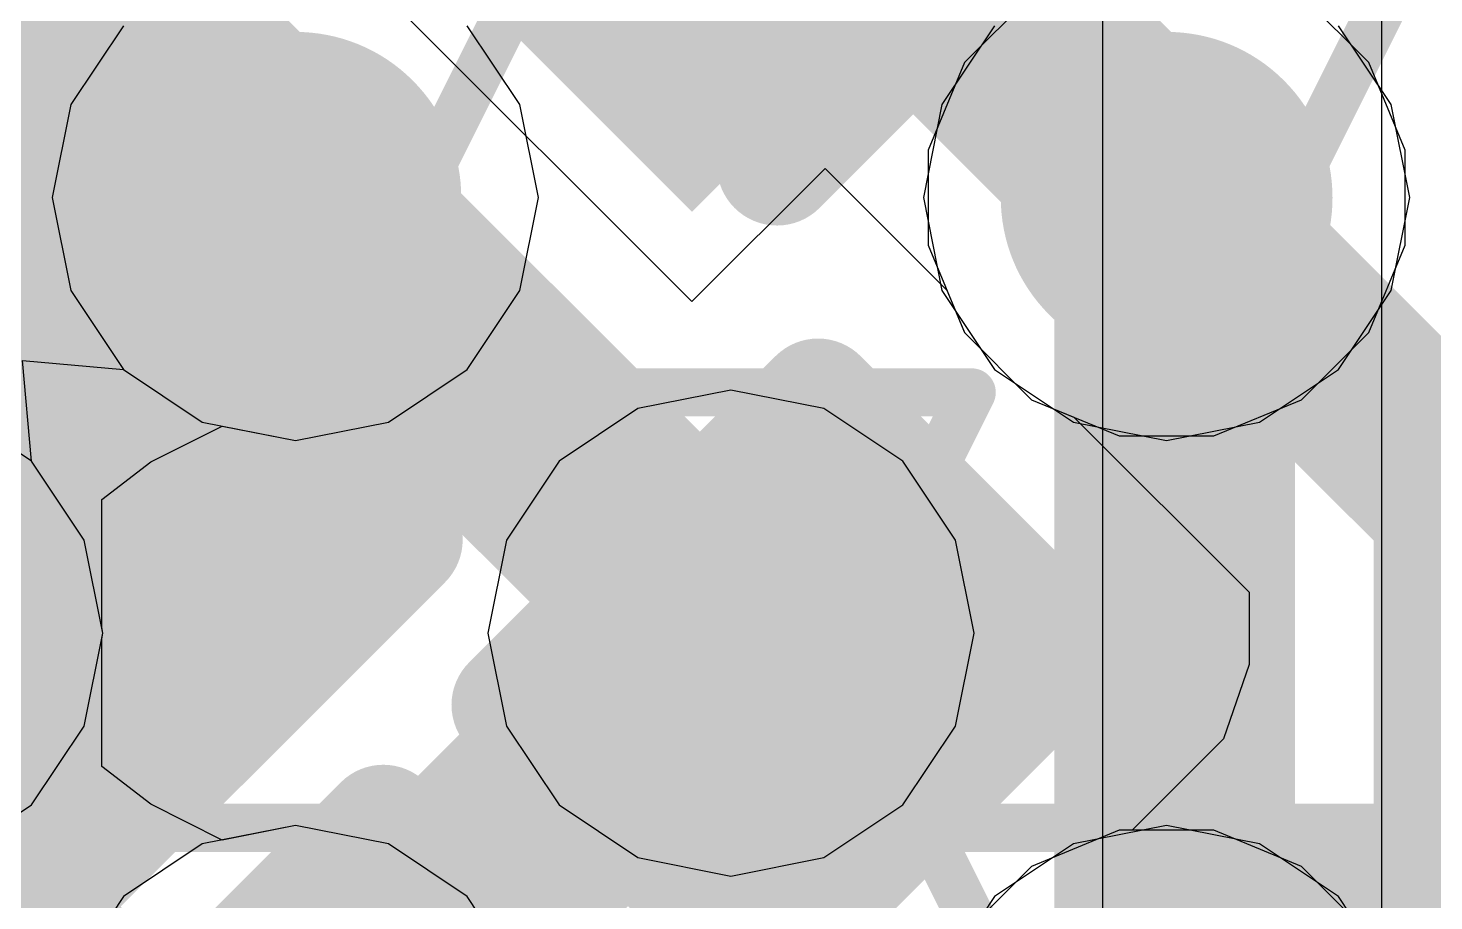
# Model space of a CAD drawing. Header units: inches. Extents: x -6 to 283, y -12 to 154.
# Drawn here: x 57.343 to 58.826, y 8.453 to 9.374 of the extents above; entities that cross this region are included whole.
import ezdxf

# ---------------------------------------------------------------- set-up
doc = ezdxf.new("R2010")
doc.units = ezdxf.units.IN
for name, color, linetype in [('Bottom Layer', 5, 'Continuous'), ('Bottom Overlay', 54, 'Continuous'), ('Bottom Paste', 16, 'Continuous'), ('Bottom Solder', 6, 'Continuous'), ('Drill Drawing', 1, 'Continuous'), ('GND-1', 16, 'Continuous'), ('GND-2', 90, 'Continuous'), ('GND-3', 216, 'Continuous'), ('GND-4', 54, 'Continuous'), ('PWR-1', 156, 'Continuous'), ('PWR-2', 130, 'Continuous'), ('Signal L1', 76, 'Continuous'), ('Signal L2', 6, 'Continuous'), ('Top Layer', 1, 'Continuous'), ('Top Paste', 8, 'Continuous'), ('Top Solder', 216, 'Continuous'), ('Via Holes', 16, 'Continuous')]:
    doc.layers.add(name, color=color, linetype=linetype)

# ---------------------------------------------------------------- blocks, each defined once
blk = doc.blocks.new('BGA_565_15_5_14_4__57')
at = {"layer": 'Top Layer'}
h = blk.add_hatch(color=1, dxfattribs=at)
edge = h.paths.add_edge_path()
edge.add_arc((-3.575, 2.275), 0.125, 0, 360)
h = blk.add_hatch(color=1, dxfattribs=at)
edge = h.paths.add_edge_path()
edge.add_arc((-2.925, 2.275), 0.125, 0, 360)
h = blk.add_hatch(color=1, dxfattribs=at)
edge = h.paths.add_edge_path()
edge.add_arc((-2.925, 1.625), 0.125, 0, 360)
at = {"layer": 'Top Paste'}
h = blk.add_hatch(color=8, dxfattribs=at)
edge = h.paths.add_edge_path()
edge.add_arc((-3.575, 2.275), 0.125, 0, 360)
h = blk.add_hatch(color=8, dxfattribs=at)
edge = h.paths.add_edge_path()
edge.add_arc((-2.925, 2.275), 0.125, 0, 360)
h = blk.add_hatch(color=8, dxfattribs=at)
edge = h.paths.add_edge_path()
edge.add_arc((-2.925, 1.625), 0.125, 0, 360)
at = {"layer": 'Top Solder'}
h = blk.add_hatch(color=216, dxfattribs=at)
edge = h.paths.add_edge_path()
edge.add_arc((-3.575, 2.275), 0.175, 0, 360)
h = blk.add_hatch(color=216, dxfattribs=at)
edge = h.paths.add_edge_path()
edge.add_arc((-2.925, 2.275), 0.175, 0, 360)
h = blk.add_hatch(color=216, dxfattribs=at)
edge = h.paths.add_edge_path()
edge.add_arc((-2.925, 1.625), 0.175, 0, 360)
blk = doc.blocks.new('C___0402_B_370')
at = {"layer": 'Bottom Layer'}
for points in [[(-0.2413, 0.3175), (-0.2413, -0.3175), (-0.6985, -0.3175), (-0.6985, 0.3175)], [(0.6985, 0.3175), (0.6985, -0.3175), (0.2413, -0.3175), (0.2413, 0.3175)]]:
    blk.add_hatch(color=5, dxfattribs=at).paths.add_polyline_path(points)
at = {"layer": 'Bottom Paste'}
for points in [[(-0.2413, 0.3175), (-0.2413, -0.3175), (-0.6985, -0.3175), (-0.6985, 0.3175)], [(0.6985, 0.3175), (0.6985, -0.3175), (0.2413, -0.3175), (0.2413, 0.3175)]]:
    blk.add_hatch(color=16, dxfattribs=at).paths.add_polyline_path(points)
at = {"layer": 'Bottom Solder'}
for points in [[(-0.1813, 0.3775), (-0.1813, -0.3775), (-0.7585, -0.3775), (-0.7585, 0.3775)], [(0.7585, 0.3775), (0.7585, -0.3775), (0.1813, -0.3775), (0.1813, 0.3775)]]:
    blk.add_hatch(color=6, dxfattribs=at).paths.add_polyline_path(points)
at = {"layer": 'Bottom Overlay'}
for points in [[(-0.7874, 0.4064, 0.127, 0.127, 0), (-0.7874, -0.4064, 0.127, 0.127, 0)], [(-0.7874, -0.4064, 0.127, 0.127, 0), (-0.2794, -0.4064, 0.127, 0.127, 0)], [(0.2794, -0.4064, 0.127, 0.127, 0), (0.7874, -0.4064, 0.127, 0.127, 0)]]:
    blk.add_lwpolyline(points, format="xyseb", dxfattribs=at)
for points in [[(-0.8191, -0.4064, 0.0635, 0.0635, 1), (-0.7556, -0.4064, 0.0635, 0.0635, 1)], [(-0.8191, -0.4064, 0.0635, 0.0635, 1), (-0.7556, -0.4064, 0.0635, 0.0635, 1)], [(-0.3111, -0.4064, 0.0635, 0.0635, 1), (-0.2477, -0.4064, 0.0635, 0.0635, 1)], [(0.2477, -0.4064, 0.0635, 0.0635, 1), (0.3111, -0.4064, 0.0635, 0.0635, 1)]]:
    blk.add_lwpolyline(points, format="xyseb", close=True, dxfattribs=at)
blk = doc.blocks.new('CAP_0201_B_374')
at = {"layer": 'Bottom Layer'}
for points in [[(-0.45, 0.15), (-0.15, 0.15), (-0.15, -0.15), (-0.45, -0.15)], [(0.15, 0.15), (0.45, 0.15), (0.45, -0.15), (0.15, -0.15)]]:
    blk.add_hatch(color=5, dxfattribs=at).paths.add_polyline_path(points)
at = {"layer": 'Bottom Paste'}
for points in [[(-0.45, 0.15), (-0.15, 0.15), (-0.15, -0.15), (-0.45, -0.15)], [(0.15, 0.15), (0.45, 0.15), (0.45, -0.15), (0.15, -0.15)]]:
    blk.add_hatch(color=16, dxfattribs=at).paths.add_polyline_path(points)
at = {"layer": 'Bottom Solder'}
for points in [[(-0.505, 0.205), (-0.095, 0.205), (-0.095, -0.205), (-0.505, -0.205)], [(0.095, 0.205), (0.505, 0.205), (0.505, -0.205), (0.095, -0.205)]]:
    blk.add_hatch(color=6, dxfattribs=at).paths.add_polyline_path(points)
at = {"layer": 'Bottom Overlay'}
for points in [[(-0.5334, 0.2286, 0.127, 0.127, 0), (-0.2032, 0.2286, 0.127, 0.127, 0)], [(-0.5334, -0.2286, 0.127, 0.127, 0), (-0.5334, 0.2286, 0.127, 0.127, 0)], [(0.2032, 0.2286, 0.127, 0.127, 0), (0.5334, 0.2286, 0.127, 0.127, 0)], [(0.5334, -0.2286, 0.127, 0.127, 0), (0.5334, 0.2286, 0.127, 0.127, 0)], [(-0.5334, -0.2286, 0.127, 0.127, 0), (-0.2032, -0.2286, 0.127, 0.127, 0)], [(0.2032, -0.2286, 0.127, 0.127, 0), (0.5334, -0.2286, 0.127, 0.127, 0)]]:
    blk.add_lwpolyline(points, format="xyseb", dxfattribs=at)
for points in [[(-0.5651, 0.2286, 0.0635, 0.0635, 1), (-0.5016, 0.2286, 0.0635, 0.0635, 1)], [(-0.5651, 0.2286, 0.0635, 0.0635, 1), (-0.5016, 0.2286, 0.0635, 0.0635, 1)], [(-0.2349, 0.2286, 0.0635, 0.0635, 1), (-0.1714, 0.2286, 0.0635, 0.0635, 1)], [(0.1714, 0.2286, 0.0635, 0.0635, 1), (0.2349, 0.2286, 0.0635, 0.0635, 1)], [(0.5016, 0.2286, 0.0635, 0.0635, 1), (0.5651, 0.2286, 0.0635, 0.0635, 1)], [(0.5016, 0.2286, 0.0635, 0.0635, 1), (0.5651, 0.2286, 0.0635, 0.0635, 1)], [(-0.5651, -0.2286, 0.0635, 0.0635, 1), (-0.5016, -0.2286, 0.0635, 0.0635, 1)], [(-0.5651, -0.2286, 0.0635, 0.0635, 1), (-0.5016, -0.2286, 0.0635, 0.0635, 1)], [(-0.2349, -0.2286, 0.0635, 0.0635, 1), (-0.1714, -0.2286, 0.0635, 0.0635, 1)], [(0.1714, -0.2286, 0.0635, 0.0635, 1), (0.2349, -0.2286, 0.0635, 0.0635, 1)], [(0.5016, -0.2286, 0.0635, 0.0635, 1), (0.5651, -0.2286, 0.0635, 0.0635, 1)], [(0.5016, -0.2286, 0.0635, 0.0635, 1), (0.5651, -0.2286, 0.0635, 0.0635, 1)]]:
    blk.add_lwpolyline(points, format="xyseb", close=True, dxfattribs=at)
blk = doc.blocks.new('CAP_0201_B_376')
at = {"layer": 'Bottom Layer'}
for points in [[(-0.45, 0.15), (-0.15, 0.15), (-0.15, -0.15), (-0.45, -0.15)], [(0.15, 0.15), (0.45, 0.15), (0.45, -0.15), (0.15, -0.15)]]:
    blk.add_hatch(color=5, dxfattribs=at).paths.add_polyline_path(points)
at = {"layer": 'Bottom Paste'}
for points in [[(-0.45, 0.15), (-0.15, 0.15), (-0.15, -0.15), (-0.45, -0.15)], [(0.15, 0.15), (0.45, 0.15), (0.45, -0.15), (0.15, -0.15)]]:
    blk.add_hatch(color=16, dxfattribs=at).paths.add_polyline_path(points)
at = {"layer": 'Bottom Solder'}
for points in [[(-0.505, 0.205), (-0.095, 0.205), (-0.095, -0.205), (-0.505, -0.205)], [(0.095, 0.205), (0.505, 0.205), (0.505, -0.205), (0.095, -0.205)]]:
    blk.add_hatch(color=6, dxfattribs=at).paths.add_polyline_path(points)
at = {"layer": 'Bottom Overlay'}
for points in [[(-0.5334, 0.2286, 0.127, 0.127, 0), (-0.2032, 0.2286, 0.127, 0.127, 0)], [(-0.5334, -0.2286, 0.127, 0.127, 0), (-0.5334, 0.2286, 0.127, 0.127, 0)], [(0.2032, 0.2286, 0.127, 0.127, 0), (0.5334, 0.2286, 0.127, 0.127, 0)], [(0.5334, -0.2286, 0.127, 0.127, 0), (0.5334, 0.2286, 0.127, 0.127, 0)], [(-0.5334, -0.2286, 0.127, 0.127, 0), (-0.2032, -0.2286, 0.127, 0.127, 0)], [(0.2032, -0.2286, 0.127, 0.127, 0), (0.5334, -0.2286, 0.127, 0.127, 0)]]:
    blk.add_lwpolyline(points, format="xyseb", dxfattribs=at)
for points in [[(-0.5651, 0.2286, 0.0635, 0.0635, 1), (-0.5016, 0.2286, 0.0635, 0.0635, 1)], [(-0.5651, 0.2286, 0.0635, 0.0635, 1), (-0.5016, 0.2286, 0.0635, 0.0635, 1)], [(-0.2349, 0.2286, 0.0635, 0.0635, 1), (-0.1714, 0.2286, 0.0635, 0.0635, 1)], [(0.1714, 0.2286, 0.0635, 0.0635, 1), (0.2349, 0.2286, 0.0635, 0.0635, 1)], [(0.5016, 0.2286, 0.0635, 0.0635, 1), (0.5651, 0.2286, 0.0635, 0.0635, 1)], [(0.5016, 0.2286, 0.0635, 0.0635, 1), (0.5651, 0.2286, 0.0635, 0.0635, 1)], [(-0.5651, -0.2286, 0.0635, 0.0635, 1), (-0.5016, -0.2286, 0.0635, 0.0635, 1)], [(-0.5651, -0.2286, 0.0635, 0.0635, 1), (-0.5016, -0.2286, 0.0635, 0.0635, 1)], [(-0.2349, -0.2286, 0.0635, 0.0635, 1), (-0.1714, -0.2286, 0.0635, 0.0635, 1)], [(0.1714, -0.2286, 0.0635, 0.0635, 1), (0.2349, -0.2286, 0.0635, 0.0635, 1)], [(0.5016, -0.2286, 0.0635, 0.0635, 1), (0.5651, -0.2286, 0.0635, 0.0635, 1)], [(0.5016, -0.2286, 0.0635, 0.0635, 1), (0.5651, -0.2286, 0.0635, 0.0635, 1)]]:
    blk.add_lwpolyline(points, format="xyseb", close=True, dxfattribs=at)

msp = doc.modelspace()

# ---------------------------------------------------------------- hatches: boundary and pattern name
at = {"layer": 'Bottom Layer'}
h = msp.add_hatch(color=5, dxfattribs=at)
edge = h.paths.add_edge_path()
edge.add_arc((57.6252, 9.1952), 0.15, 0, 360)
h = msp.add_hatch(color=5, dxfattribs=at)
edge = h.paths.add_edge_path()
edge.add_arc((58.5444, 9.1952), 0.15, 0, 360)
h = msp.add_hatch(color=5, dxfattribs=at)
edge = h.paths.add_edge_path()
edge.add_arc((58.0848, 8.7356), 0.15, 0, 360)
at = {"layer": 'GND-1'}
h = msp.add_hatch(color=16, dxfattribs=at)
edge = h.paths.add_edge_path()
edge.add_arc((57.6252, 9.1952), 0.15, 0, 360)
h = msp.add_hatch(color=16, dxfattribs=at)
edge = h.paths.add_edge_path()
edge.add_arc((58.5444, 9.1952), 0.15, 0, 360)
h = msp.add_hatch(color=16, dxfattribs=at)
edge = h.paths.add_edge_path()
edge.add_arc((58.0848, 8.7356), 0.15, 0, 360)
at = {"layer": 'GND-2'}
h = msp.add_hatch(color=90, dxfattribs=at)
edge = h.paths.add_edge_path()
edge.add_arc((57.6252, 9.1952), 0.15, 0, 360)
h = msp.add_hatch(color=90, dxfattribs=at)
edge = h.paths.add_edge_path()
edge.add_arc((58.5444, 9.1952), 0.15, 0, 360)
h = msp.add_hatch(color=90, dxfattribs=at)
edge = h.paths.add_edge_path()
edge.add_arc((58.0848, 8.7356), 0.15, 0, 360)
at = {"layer": 'GND-3'}
h = msp.add_hatch(color=216, dxfattribs=at)
edge = h.paths.add_edge_path()
edge.add_arc((57.6252, 9.1952), 0.15, 0, 360)
h = msp.add_hatch(color=216, dxfattribs=at)
edge = h.paths.add_edge_path()
edge.add_arc((58.5444, 9.1952), 0.15, 0, 360)
h = msp.add_hatch(color=216, dxfattribs=at)
edge = h.paths.add_edge_path()
edge.add_arc((58.0848, 8.7356), 0.15, 0, 360)
at = {"layer": 'GND-4'}
h = msp.add_hatch(color=54, dxfattribs=at)
edge = h.paths.add_edge_path()
edge.add_arc((57.6252, 9.1952), 0.15, 0, 360)
h = msp.add_hatch(color=54, dxfattribs=at)
edge = h.paths.add_edge_path()
edge.add_arc((58.5444, 9.1952), 0.15, 0, 360)
h = msp.add_hatch(color=54, dxfattribs=at)
edge = h.paths.add_edge_path()
edge.add_arc((58.0848, 8.7356), 0.15, 0, 360)
at = {"layer": 'PWR-1'}
h = msp.add_hatch(color=156, dxfattribs=at)
edge = h.paths.add_edge_path()
edge.add_arc((57.6252, 9.1952), 0.15, 0, 360)
h = msp.add_hatch(color=156, dxfattribs=at)
edge = h.paths.add_edge_path()
edge.add_arc((58.5444, 9.1952), 0.15, 0, 360)
h = msp.add_hatch(color=156, dxfattribs=at)
edge = h.paths.add_edge_path()
edge.add_arc((58.0848, 8.7356), 0.15, 0, 360)
at = {"layer": 'PWR-2'}
h = msp.add_hatch(color=130, dxfattribs=at)
edge = h.paths.add_edge_path()
edge.add_arc((57.6252, 9.1952), 0.15, 0, 360)
h = msp.add_hatch(color=130, dxfattribs=at)
edge = h.paths.add_edge_path()
edge.add_arc((58.5444, 9.1952), 0.15, 0, 360)
h = msp.add_hatch(color=130, dxfattribs=at)
edge = h.paths.add_edge_path()
edge.add_arc((58.0848, 8.7356), 0.15, 0, 360)
at = {"layer": 'Signal L1'}
h = msp.add_hatch(color=76, dxfattribs=at)
edge = h.paths.add_edge_path()
edge.add_arc((57.6252, 9.1952), 0.15, 0, 360)
h = msp.add_hatch(color=76, dxfattribs=at)
edge = h.paths.add_edge_path()
edge.add_arc((58.5444, 9.1952), 0.15, 0, 360)
h = msp.add_hatch(color=76, dxfattribs=at)
edge = h.paths.add_edge_path()
edge.add_arc((58.0848, 8.7356), 0.15, 0, 360)
at = {"layer": 'Signal L2'}
h = msp.add_hatch(color=6, dxfattribs=at)
edge = h.paths.add_edge_path()
edge.add_arc((57.6252, 9.1952), 0.15, 0, 360)
h = msp.add_hatch(color=6, dxfattribs=at)
edge = h.paths.add_edge_path()
edge.add_arc((58.5444, 9.1952), 0.15, 0, 360)
h = msp.add_hatch(color=6, dxfattribs=at)
edge = h.paths.add_edge_path()
edge.add_arc((58.0848, 8.7356), 0.15, 0, 360)
at = {"layer": 'Top Layer'}
h = msp.add_hatch(color=1, dxfattribs=at)
edge = h.paths.add_edge_path()
edge.add_arc((57.6252, 9.1952), 0.15, 0, 360)
h = msp.add_hatch(color=1, dxfattribs=at)
edge = h.paths.add_edge_path()
edge.add_arc((58.5444, 9.1952), 0.15, 0, 360)
h = msp.add_hatch(color=1, dxfattribs=at)
edge = h.paths.add_edge_path()
edge.add_arc((58.0848, 8.7356), 0.15, 0, 360)
at = {"layer": 'Via Holes'}
h = msp.add_hatch(color=7, dxfattribs=at)
edge = h.paths.add_edge_path()
edge.add_arc((57.6252, 9.1952), 0.075, 0, 360)
h = msp.add_hatch(color=7, dxfattribs=at)
edge = h.paths.add_edge_path()
edge.add_arc((58.5444, 9.1952), 0.075, 0, 360)
h = msp.add_hatch(color=7, dxfattribs=at)
edge = h.paths.add_edge_path()
edge.add_arc((58.0848, 8.7356), 0.075, 0, 360)

# ---------------------------------------------------------------- linework, layer by layer
at = {"layer": 'Bottom Layer'}
for p, q in [((58.7713, 14.3287), (58.7713, 3.6296)), ((57.415, 9.7141), (58.0436, 9.0855)), ((58.0436, 9.0855), (58.1841, 9.226)), ((58.1841, 9.226), (58.3125, 9.0975)), ((58.3125, 9.0975), (58.3311, 9.0527)), ((58.3311, 9.0527), (58.4019, 8.9819)), ((58.4019, 8.9819), (58.4467, 8.9634)), ((58.4467, 8.9634), (58.6315, 8.7786)), ((58.6315, 8.7786), (58.6315, 8.7023)), ((58.6315, 8.7023), (58.6043, 8.6238)), ((58.6043, 8.6238), (58.5081, 8.5276)), ((58.6043, 8.6238), (58.6043, 8.6238)), ((58.6043, 8.6238), (58.6043, 8.6238)), ((58.4943, 8.5276), (58.4019, 8.4893)), ((58.5081, 8.5276), (58.4943, 8.5276)), ((58.4019, 8.4893), (58.3311, 8.4185))]:
    msp.add_line(p, q, dxfattribs=at)
for points in [[(58.0848, 9.6549, 0.2032, 0.2032, 0), (58.8646, 8.8751, 0.2032, 0.2032, 0)], [(58.8646, 8.4931, 0.2032, 0.2032, 0), (58.8646, 8.8751, 0.2032, 0.2032, 0)], [(58.6474, 8.276, 0.2032, 0.2032, 0), (58.8646, 8.4931, 0.2032, 0.2032, 0)]]:
    msp.add_lwpolyline(points, format="xyseb", dxfattribs=at)
for points in [[(58.8138, 8.8751, 0.1016, 0.1016, 1), (58.9154, 8.8751, 0.1016, 0.1016, 1)], [(58.8138, 8.8751, 0.1016, 0.1016, 1), (58.9154, 8.8751, 0.1016, 0.1016, 1)], [(58.8138, 8.4931, 0.1016, 0.1016, 1), (58.9154, 8.4931, 0.1016, 0.1016, 1)], [(58.8138, 8.4931, 0.1016, 0.1016, 1), (58.9154, 8.4931, 0.1016, 0.1016, 1)]]:
    msp.add_lwpolyline(points, format="xyseb", close=True, dxfattribs=at)
at = {"layer": 'Drill Drawing'}
for points in [[(57.3712, 9.4492, 0.0508, 0.0508, 0), (57.6252, 8.9412, 0.0508, 0.0508, 0)], [(57.6252, 8.9412, 0.0508, 0.0508, 0), (57.8792, 9.4492, 0.0508, 0.0508, 0)], [(58.2904, 9.4492, 0.0508, 0.0508, 0), (58.5444, 8.9412, 0.0508, 0.0508, 0)], [(58.5444, 8.9412, 0.0508, 0.0508, 0), (58.7984, 9.4492, 0.0508, 0.0508, 0)], [(56.9115, 8.9896, 0.0508, 0.0508, 0), (57.4195, 8.9896, 0.0508, 0.0508, 0)], [(57.1655, 8.4816, 0.0508, 0.0508, 0), (57.4195, 8.9896, 0.0508, 0.0508, 0)], [(57.8308, 8.9896, 0.0508, 0.0508, 0), (58.3388, 8.9896, 0.0508, 0.0508, 0)], [(57.8308, 8.9896, 0.0508, 0.0508, 0), (58.0848, 8.4816, 0.0508, 0.0508, 0)], [(58.0848, 8.4816, 0.0508, 0.0508, 0), (58.3388, 8.9896, 0.0508, 0.0508, 0)], [(57.3712, 8.53, 0.0508, 0.0508, 0), (57.8792, 8.53, 0.0508, 0.0508, 0)], [(57.3712, 8.53, 0.0508, 0.0508, 0), (57.6252, 8.022, 0.0508, 0.0508, 0)], [(57.6252, 8.022, 0.0508, 0.0508, 0), (57.8792, 8.53, 0.0508, 0.0508, 0)], [(58.2904, 8.53, 0.0508, 0.0508, 0), (58.7984, 8.53, 0.0508, 0.0508, 0)], [(58.2904, 8.53, 0.0508, 0.0508, 0), (58.5444, 8.022, 0.0508, 0.0508, 0)], [(58.5444, 8.022, 0.0508, 0.0508, 0), (58.7984, 8.53, 0.0508, 0.0508, 0)]]:
    msp.add_lwpolyline(points, format="xyseb", dxfattribs=at)
for points in [[(57.4068, 8.9896, 0.0254, 0.0254, 1), (57.4322, 8.9896, 0.0254, 0.0254, 1)], [(57.4068, 8.9896, 0.0254, 0.0254, 1), (57.4322, 8.9896, 0.0254, 0.0254, 1)], [(57.8181, 8.9896, 0.0254, 0.0254, 1), (57.8435, 8.9896, 0.0254, 0.0254, 1)], [(57.8181, 8.9896, 0.0254, 0.0254, 1), (57.8435, 8.9896, 0.0254, 0.0254, 1)], [(58.3261, 8.9896, 0.0254, 0.0254, 1), (58.3515, 8.9896, 0.0254, 0.0254, 1)], [(58.3261, 8.9896, 0.0254, 0.0254, 1), (58.3515, 8.9896, 0.0254, 0.0254, 1)], [(57.6125, 8.9412, 0.0254, 0.0254, 1), (57.6379, 8.9412, 0.0254, 0.0254, 1)], [(57.6125, 8.9412, 0.0254, 0.0254, 1), (57.6379, 8.9412, 0.0254, 0.0254, 1)], [(58.5317, 8.9412, 0.0254, 0.0254, 1), (58.5571, 8.9412, 0.0254, 0.0254, 1)], [(58.5317, 8.9412, 0.0254, 0.0254, 1), (58.5571, 8.9412, 0.0254, 0.0254, 1)], [(57.3585, 8.53, 0.0254, 0.0254, 1), (57.3839, 8.53, 0.0254, 0.0254, 1)], [(57.3585, 8.53, 0.0254, 0.0254, 1), (57.3839, 8.53, 0.0254, 0.0254, 1)], [(57.8665, 8.53, 0.0254, 0.0254, 1), (57.8919, 8.53, 0.0254, 0.0254, 1)], [(57.8665, 8.53, 0.0254, 0.0254, 1), (57.8919, 8.53, 0.0254, 0.0254, 1)], [(58.2777, 8.53, 0.0254, 0.0254, 1), (58.3031, 8.53, 0.0254, 0.0254, 1)], [(58.2777, 8.53, 0.0254, 0.0254, 1), (58.3031, 8.53, 0.0254, 0.0254, 1)], [(58.7857, 8.53, 0.0254, 0.0254, 1), (58.8111, 8.53, 0.0254, 0.0254, 1)], [(58.7857, 8.53, 0.0254, 0.0254, 1), (58.8111, 8.53, 0.0254, 0.0254, 1)], [(58.0721, 8.4816, 0.0254, 0.0254, 1), (58.0975, 8.4816, 0.0254, 0.0254, 1)], [(58.0721, 8.4816, 0.0254, 0.0254, 1), (58.0975, 8.4816, 0.0254, 0.0254, 1)]]:
    msp.add_lwpolyline(points, format="xyseb", close=True, dxfattribs=at)
at = {"layer": 'GND-1'}
for p, q in [((58.4019, 9.4085), (58.3311, 9.3377)), ((58.7577, 9.3377), (58.6869, 9.4085)), ((58.3311, 9.3377), (58.2928, 9.2453)), ((58.796, 9.2453), (58.7577, 9.3377)), ((58.2928, 9.2453), (58.2928, 9.1452)), ((58.796, 9.1452), (58.796, 9.2453)), ((58.2928, 9.1452), (58.3311, 9.0527)), ((58.7577, 9.0527), (58.796, 9.1452)), ((58.3311, 9.0527), (58.4019, 8.9819)), ((58.6869, 8.9819), (58.7577, 9.0527)), ((58.4019, 8.9819), (58.4943, 8.9436)), ((58.5944, 8.9436), (58.6869, 8.9819)), ((58.4943, 8.9436), (58.5944, 8.9436)), ((58.4943, 8.5276), (58.4019, 8.4893)), ((58.5944, 8.5276), (58.4943, 8.5276)), ((58.6869, 8.4893), (58.5944, 8.5276)), ((58.4019, 8.4893), (58.3311, 8.4185)), ((58.7577, 8.4185), (58.6869, 8.4893))]:
    msp.add_line(p, q, dxfattribs=at)
at = {"layer": 'GND-2'}
for p, q in [((58.4019, 9.4085), (58.3311, 9.3377)), ((58.7577, 9.3377), (58.6869, 9.4085)), ((58.3311, 9.3377), (58.2928, 9.2453)), ((58.796, 9.2453), (58.7577, 9.3377)), ((58.2928, 9.2453), (58.2928, 9.1452)), ((58.796, 9.1452), (58.796, 9.2453)), ((58.2928, 9.1452), (58.3311, 9.0527)), ((58.7577, 9.0527), (58.796, 9.1452)), ((58.3311, 9.0527), (58.4019, 8.9819)), ((58.6869, 8.9819), (58.7577, 9.0527)), ((58.4019, 8.9819), (58.4943, 8.9436)), ((58.5944, 8.9436), (58.6869, 8.9819)), ((58.4943, 8.9436), (58.5944, 8.9436)), ((58.4943, 8.5276), (58.4019, 8.4893)), ((58.5944, 8.5276), (58.4943, 8.5276)), ((58.6869, 8.4893), (58.5944, 8.5276)), ((58.4019, 8.4893), (58.3311, 8.4185)), ((58.7577, 8.4185), (58.6869, 8.4893))]:
    msp.add_line(p, q, dxfattribs=at)
at = {"layer": 'GND-3'}
for p, q in [((58.4019, 9.4085), (58.3311, 9.3377)), ((58.7577, 9.3377), (58.6869, 9.4085)), ((58.3311, 9.3377), (58.2928, 9.2453)), ((58.796, 9.2453), (58.7577, 9.3377)), ((58.2928, 9.2453), (58.2928, 9.1452)), ((58.796, 9.1452), (58.796, 9.2453)), ((58.2928, 9.1452), (58.3311, 9.0527)), ((58.7577, 9.0527), (58.796, 9.1452)), ((58.3311, 9.0527), (58.4019, 8.9819)), ((58.6869, 8.9819), (58.7577, 9.0527)), ((58.4019, 8.9819), (58.4943, 8.9436)), ((58.5944, 8.9436), (58.6869, 8.9819)), ((58.4943, 8.9436), (58.5944, 8.9436)), ((58.4943, 8.5276), (58.4019, 8.4893)), ((58.5944, 8.5276), (58.4943, 8.5276)), ((58.6869, 8.4893), (58.5944, 8.5276)), ((58.4019, 8.4893), (58.3311, 8.4185)), ((58.7577, 8.4185), (58.6869, 8.4893))]:
    msp.add_line(p, q, dxfattribs=at)
at = {"layer": 'GND-4'}
for p, q in [((58.4019, 9.4085), (58.3311, 9.3377)), ((58.7577, 9.3377), (58.6869, 9.4085)), ((58.3311, 9.3377), (58.2928, 9.2453)), ((58.796, 9.2453), (58.7577, 9.3377)), ((58.2928, 9.2453), (58.2928, 9.1452)), ((58.796, 9.1452), (58.796, 9.2453)), ((58.2928, 9.1452), (58.3311, 9.0527)), ((58.7577, 9.0527), (58.796, 9.1452)), ((58.3311, 9.0527), (58.4019, 8.9819)), ((58.6869, 8.9819), (58.7577, 9.0527)), ((58.4019, 8.9819), (58.4943, 8.9436)), ((58.5944, 8.9436), (58.6869, 8.9819)), ((58.4943, 8.9436), (58.5944, 8.9436)), ((58.4943, 8.5276), (58.4019, 8.4893)), ((58.5944, 8.5276), (58.4943, 8.5276)), ((58.6869, 8.4893), (58.5944, 8.5276)), ((58.4019, 8.4893), (58.3311, 8.4185)), ((58.7577, 8.4185), (58.6869, 8.4893))]:
    msp.add_line(p, q, dxfattribs=at)
at = {"layer": 'PWR-1'}
for p, q in [((57.8622, 9.2934), (57.8065, 9.3766)), ((58.363, 9.3766), (58.3074, 9.2934)), ((58.7814, 9.2934), (58.7258, 9.3766)), ((57.8817, 9.1952), (57.8622, 9.2934)), ((58.3074, 9.2934), (58.2879, 9.1952)), ((58.8009, 9.1952), (58.7814, 9.2934)), ((57.8622, 9.0971), (57.8817, 9.1952)), ((58.2879, 9.1952), (58.3074, 9.0971)), ((58.7814, 9.0971), (58.8009, 9.1952)), ((57.8065, 9.0138), (57.8622, 9.0971)), ((58.3074, 9.0971), (58.363, 9.0138)), ((58.7258, 9.0138), (58.7814, 9.0971)), ((57.7233, 8.9582), (57.8065, 9.0138)), ((58.363, 9.0138), (58.4462, 8.9582)), ((58.6426, 8.9582), (58.7258, 9.0138)), ((58.0848, 8.9921), (57.9866, 8.9726)), ((58.1829, 8.9726), (58.0848, 8.9921)), ((57.9866, 8.9726), (57.9034, 8.917)), ((58.2662, 8.917), (58.1829, 8.9726)), ((57.4727, 8.9163), (57.5479, 8.9541)), ((57.5479, 8.9541), (57.6252, 8.9387)), ((57.6252, 8.9387), (57.7233, 8.9582)), ((58.4462, 8.9582), (58.5444, 8.9387)), ((58.5444, 8.9387), (58.6426, 8.9582)), ((57.4209, 8.8764), (57.4727, 8.9163)), ((57.9034, 8.917), (57.8478, 8.8338)), ((58.3218, 8.8338), (58.2662, 8.917)), ((57.4209, 8.7417), (57.4209, 8.8764)), ((57.8478, 8.8338), (57.8282, 8.7356)), ((58.3413, 8.7356), (58.3218, 8.8338)), ((57.4221, 8.7356), (57.4209, 8.7417)), ((57.4209, 8.7295), (57.4221, 8.7356)), ((57.4209, 8.5948), (57.4209, 8.7295)), ((57.8282, 8.7356), (57.8478, 8.6374)), ((58.3218, 8.6374), (58.3413, 8.7356)), ((57.8478, 8.6374), (57.9034, 8.5542)), ((58.2662, 8.5542), (58.3218, 8.6374)), ((57.4727, 8.5549), (57.4209, 8.5948)), ((57.5479, 8.5171), (57.4727, 8.5549)), ((57.9034, 8.5542), (57.9866, 8.4986)), ((58.1829, 8.4986), (58.2662, 8.5542)), ((57.6252, 8.5325), (57.5479, 8.5171)), ((57.7233, 8.513), (57.6252, 8.5325)), ((58.5444, 8.5325), (58.4462, 8.513)), ((58.6426, 8.513), (58.5444, 8.5325)), ((57.8065, 8.4574), (57.7233, 8.513)), ((58.4462, 8.513), (58.363, 8.4574)), ((58.7258, 8.4574), (58.6426, 8.513)), ((57.9866, 8.4986), (58.0848, 8.4791)), ((58.0848, 8.4791), (58.1829, 8.4986)), ((57.8622, 8.3741), (57.8065, 8.4574)), ((58.363, 8.4574), (58.3074, 8.3741)), ((58.7814, 8.3741), (58.7258, 8.4574))]:
    msp.add_line(p, q, dxfattribs=at)
at = {"layer": 'PWR-2'}
for p, q in [((57.4438, 9.3766), (57.3882, 9.2934)), ((57.8622, 9.2934), (57.8065, 9.3766)), ((57.3882, 9.2934), (57.3686, 9.1952)), ((57.8817, 9.1952), (57.8622, 9.2934)), ((57.3686, 9.1952), (57.3882, 9.0971)), ((57.8622, 9.0971), (57.8817, 9.1952)), ((57.3882, 9.0971), (57.4438, 9.0138)), ((57.8065, 9.0138), (57.8622, 9.0971)), ((57.4438, 9.0138), (57.527, 8.9582)), ((57.7233, 8.9582), (57.8065, 9.0138)), ((58.0848, 8.9921), (57.9866, 8.9726)), ((58.1829, 8.9726), (58.0848, 8.9921)), ((57.3469, 8.917), (57.2637, 8.9726)), ((57.9866, 8.9726), (57.9034, 8.917)), ((58.2662, 8.917), (58.1829, 8.9726)), ((57.527, 8.9582), (57.6252, 8.9387)), ((57.6252, 8.9387), (57.7233, 8.9582)), ((57.4025, 8.8338), (57.3469, 8.917)), ((57.9034, 8.917), (57.8478, 8.8338)), ((58.3218, 8.8338), (58.2662, 8.917)), ((57.4221, 8.7356), (57.4025, 8.8338)), ((57.8478, 8.8338), (57.8282, 8.7356)), ((58.3413, 8.7356), (58.3218, 8.8338)), ((57.4025, 8.6374), (57.4221, 8.7356)), ((57.8282, 8.7356), (57.8478, 8.6374)), ((58.3218, 8.6374), (58.3413, 8.7356)), ((57.3469, 8.5542), (57.4025, 8.6374)), ((57.8478, 8.6374), (57.9034, 8.5542)), ((58.2662, 8.5542), (58.3218, 8.6374)), ((57.2637, 8.4986), (57.3469, 8.5542)), ((57.9034, 8.5542), (57.9866, 8.4986)), ((58.1829, 8.4986), (58.2662, 8.5542)), ((57.6252, 8.5325), (57.527, 8.513)), ((57.7233, 8.513), (57.6252, 8.5325)), ((57.527, 8.513), (57.4438, 8.4574)), ((57.8065, 8.4574), (57.7233, 8.513)), ((57.9866, 8.4986), (58.0848, 8.4791)), ((58.0848, 8.4791), (58.1829, 8.4986)), ((57.4438, 8.4574), (57.3882, 8.3741)), ((57.8622, 8.3741), (57.8065, 8.4574))]:
    msp.add_line(p, q, dxfattribs=at)
at = {"layer": 'Signal L2'}
for p, q in [((57.8622, 9.2934), (57.8066, 9.3766)), ((58.363, 9.3766), (58.3074, 9.2934)), ((58.7814, 9.2934), (58.7258, 9.3766)), ((57.8817, 9.1952), (57.8622, 9.2934)), ((58.3074, 9.2934), (58.2879, 9.1952)), ((58.8009, 9.1952), (58.7814, 9.2934)), ((57.8622, 9.0971), (57.8817, 9.1952)), ((58.2879, 9.1952), (58.3074, 9.0971)), ((58.7814, 9.0971), (58.8009, 9.1952)), ((57.8065, 9.0138), (57.8622, 9.0971)), ((58.3074, 9.0971), (58.363, 9.0138)), ((58.7258, 9.0138), (58.7814, 9.0971)), ((57.3469, 8.917), (57.3374, 9.0233)), ((57.3374, 9.0233), (57.4438, 9.0138)), ((57.4438, 9.0138), (57.527, 8.9582)), ((57.7233, 8.9582), (57.8065, 9.0138)), ((58.363, 9.0138), (58.4462, 8.9582)), ((58.6426, 8.9582), (58.7258, 9.0138)), ((58.0848, 8.9921), (57.9866, 8.9726)), ((58.1829, 8.9726), (58.0848, 8.9921)), ((57.9866, 8.9726), (57.9034, 8.917)), ((58.2662, 8.917), (58.1829, 8.9726)), ((57.527, 8.9582), (57.6252, 8.9387)), ((57.6252, 8.9387), (57.7233, 8.9582)), ((58.4462, 8.9582), (58.5444, 8.9387)), ((58.5444, 8.9387), (58.6426, 8.9582)), ((57.4025, 8.8338), (57.3469, 8.917)), ((57.9034, 8.917), (57.8478, 8.8338)), ((58.3218, 8.8338), (58.2662, 8.917)), ((57.4221, 8.7356), (57.4025, 8.8338)), ((57.8478, 8.8338), (57.8282, 8.7356)), ((58.3413, 8.7356), (58.3218, 8.8338)), ((57.4025, 8.6374), (57.4221, 8.7356)), ((57.8282, 8.7356), (57.8478, 8.6374)), ((58.3218, 8.6374), (58.3413, 8.7356)), ((57.3469, 8.5542), (57.4025, 8.6374)), ((57.8478, 8.6374), (57.9034, 8.5542)), ((58.2662, 8.5542), (58.3218, 8.6374)), ((57.2637, 8.4986), (57.3469, 8.5542)), ((57.9034, 8.5542), (57.9866, 8.4986)), ((58.1829, 8.4986), (58.2662, 8.5542)), ((57.6252, 8.5325), (57.527, 8.513)), ((57.7233, 8.513), (57.6252, 8.5325)), ((58.5444, 8.5325), (58.4462, 8.513)), ((58.6426, 8.513), (58.5444, 8.5325)), ((57.527, 8.513), (57.4438, 8.4574)), ((57.8065, 8.4574), (57.7233, 8.513)), ((58.4462, 8.513), (58.363, 8.4574)), ((58.7258, 8.4574), (58.6426, 8.513)), ((57.9866, 8.4986), (58.0848, 8.4791)), ((58.0848, 8.4791), (58.1829, 8.4986)), ((57.4438, 8.4574), (57.3882, 8.3741)), ((57.8622, 8.3741), (57.8065, 8.4574)), ((58.363, 8.4574), (58.3074, 8.3741)), ((58.7814, 8.3741), (58.7258, 8.4574))]:
    msp.add_line(p, q, dxfattribs=at)
at = {"layer": 'Top Layer'}
msp.add_line((58.4769, 13.8737), (58.4769, 2.8999), dxfattribs=at)
for points in [[(57.1655, 9.6548, 0.254, 0.254, 0), (57.6252, 9.1952, 0.254, 0.254, 0)], [(58.0848, 9.6548, 0.254, 0.254, 0), (58.5444, 9.1952, 0.254, 0.254, 0)], [(57.1655, 8.7356, 0.254, 0.254, 0), (57.6252, 9.1952, 0.254, 0.254, 0)], [(57.6252, 9.1952, 0.254, 0.254, 0), (58.0848, 8.7356, 0.254, 0.254, 0)], [(58.553, 8.2975, 0.254, 0.254, 0), (58.553, 9.1866, 0.254, 0.254, 0)], [(57.6252, 8.276, 0.254, 0.254, 0), (58.0848, 8.7356, 0.254, 0.254, 0)]]:
    msp.add_lwpolyline(points, format="xyseb", dxfattribs=at)
for points in [[(57.5617, 9.1952, 0.127, 0.127, 1), (57.6887, 9.1952, 0.127, 0.127, 1)], [(57.5617, 9.1952, 0.127, 0.127, 1), (57.6887, 9.1952, 0.127, 0.127, 1)], [(57.5617, 9.1952, 0.127, 0.127, 1), (57.6887, 9.1952, 0.127, 0.127, 1)], [(58.4809, 9.1952, 0.127, 0.127, 1), (58.6079, 9.1952, 0.127, 0.127, 1)], [(58.4895, 9.1866, 0.127, 0.127, 1), (58.6165, 9.1866, 0.127, 0.127, 1)], [(58.0213, 8.7356, 0.127, 0.127, 1), (58.1483, 8.7356, 0.127, 0.127, 1)], [(58.0213, 8.7356, 0.127, 0.127, 1), (58.1483, 8.7356, 0.127, 0.127, 1)]]:
    msp.add_lwpolyline(points, format="xyseb", close=True, dxfattribs=at)

# ---------------------------------------------------------------- block references
for name, p, rotation in [('BGA_565_15_5_14_4__57', (54.4079, 8.2759), 225), ('C___0402_B_370', (57.6485, 9.319), 45), ('CAP_0201_B_376', (58.3922, 8.4442), 315), ('CAP_0201_B_374', (57.9335, 7.9943), 315)]:
    msp.add_blockref(name, p, dxfattribs=dict(rotation=rotation))

doc.saveas('drawing.dxf')
